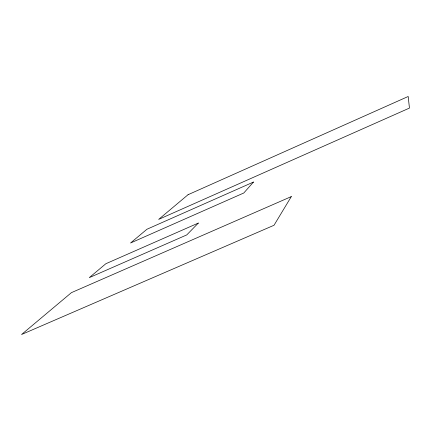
<?xml version="1.0" encoding="UTF-8"?>
<svg xmlns="http://www.w3.org/2000/svg" width="431" height="431" viewBox="0 0 431 431"><rect width="100%" height="100%" fill="white"/><g stroke="black" fill="none" stroke-linecap="round" stroke-linejoin="round"><path stroke-width="0.65" d="M291.313 196.59L274.014 225.268L21.55 334.51L71.406 292.654L291.313 196.59M253.471 182.06L243.779 193.002L130.528 243.014L146.917 229.26L253.471 182.06M198.33 223.069L186.747 234.922L89.292 277.634L105.87 263.718L198.33 223.069M188.072 194.699L158.656 219.401L409.45 108.079L408.189 96.49L188.072 194.699"/></g></svg>
